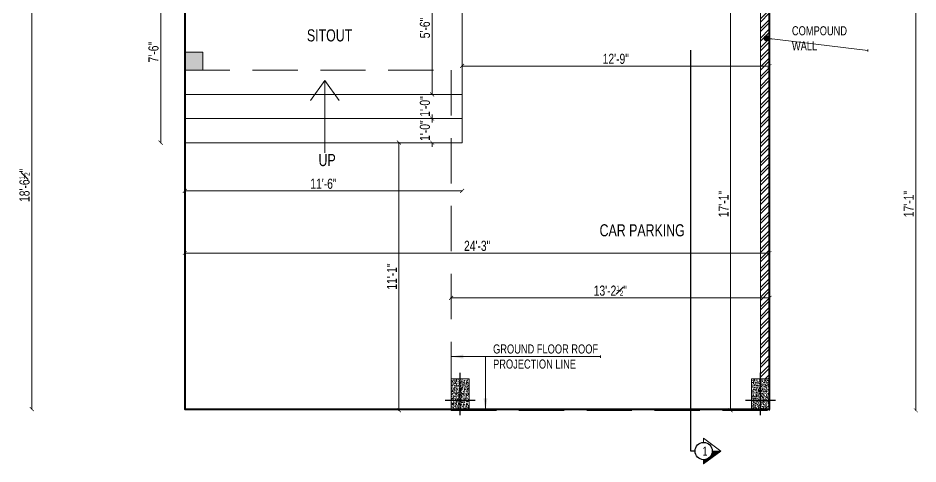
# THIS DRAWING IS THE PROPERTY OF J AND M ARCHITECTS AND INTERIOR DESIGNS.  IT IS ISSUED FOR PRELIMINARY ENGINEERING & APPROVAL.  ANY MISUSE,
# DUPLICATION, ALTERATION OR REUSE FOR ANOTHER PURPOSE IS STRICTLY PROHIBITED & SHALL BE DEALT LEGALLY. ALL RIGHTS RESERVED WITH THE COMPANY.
# Model space of a CAD drawing. Header units: inches. Extents: x 3365147 to 3374664, y 1380917 to 1384908.
# Drawn here: x 3365147.1 to 3365595, y 1382793.5 to 1383015.3 of the extents above; entities that cross this region are included whole.
import ezdxf
from ezdxf.enums import TextEntityAlignment as Align

# ---------------------------------------------------------------- set-up
doc = ezdxf.new("R2010")
doc.units = ezdxf.units.IN
doc.header["$LTSCALE"] = 18
doc.header["$MEASUREMENT"] = 0
doc.header["$PDSIZE"] = -1
for name, pattern in [('CONTINOUS', [0]), ('DASHDOT', [1, 0.5, -0.25, 0, -0.25]), ('HIDDEN2', [0.1875, 0.125, -0.0625])]:
    doc.linetypes.add(name, pattern=pattern)
for name, color, linetype, lineweight in [('BOUNDARY-00_BC', 6, 'Continuous', 40), ('BOUNDARY-DIM_BC', 2, 'Continuous', 9), ('COLUMN-00 _BC', 1, 'Continuous', 20), ('COLUMN-00 CENTER LINE_BC', 5, 'Continuous', 30), ('COLUMN-00 HATCH_BC', 4, 'Continuous', 9), ('DETAIL-SECTION ARROW HATCH_BC', 252, 'CONTINOUS', 5), ('DETAIL-SECTION ARROW_BC', 1, 'CONTINOUS', 18), ('DETAIL-SECTION-00_BC', 2, 'DASHDOT', 25), ('DIM-03_BC', 1, 'Continuous', 9), ('DIM-04_BC', 3, 'Continuous', 9), ('SET BACK-DIM_BC', 2, 'Continuous', 9), ('STAIR-WAY TEXT_BC', 2, 'Continuous', 20), ('STEPS-ARROW TO WAY_BC', 4, 'Continuous', 13), ('STEPS-ENTRY EXIT_BC', 5, 'Continuous', 20), ('TEXT-00_ROOM_BC', 232, 'Continuous', 25), ('TEXT-02 _BC', 3, 'CONTINOUS', 18), ('TEXT-02_ARROW_BC', 4, 'Continuous', 13), ('WALL-04_BC', 4, 'Continuous', 15)]:
    doc.layers.add(name, color=color, linetype=linetype, lineweight=lineweight)
doc.styles.add('DIM_BC', font='swisscl.ttf')
doc.styles.add('WD Room text', font='swisscl.ttf')
doc.dimstyles.new('DIM_BC', dxfattribs={"dimtxt": 4, "dimasz": 2, "dimexe": 4.5, "dimexo": 0, "dimgap": 1, "dimtad": 1, "dimdec": 4, "dimzin": 3, "dimdsep": 46, "dimlunit": 4, "dimtxsty": 'DIM_BC', "dimblk": 'ARCHTICK', "dimcen": 0.0625, "dimdle": 0.25, "dimse1": 1, "dimse2": 1, "dimclrd": 7, "dimclre": 4, "dimclrt": 256, "dimadec": 0, "dimazin": 0, "dimtfac": 0.5, "dimtdec": 4, "dimtix": 1, "dimtofl": 0, "dimtmove": 2, "dimatfit": 2, "dimfxl": 0, "dimfrac": 1, "dimtolj": 1, "dimtzin": 1, "dimlwd": -1, "dimarcsym": 0})

# ---------------------------------------------------------------- blocks, each defined once
blk = doc.blocks.new('*U479')
at = {"layer": 'COLUMN-00 HATCH_BC'}
h = blk.add_hatch(dxfattribs=at)
h.set_pattern_fill('AR-CONC', color=256, scale=0.25)
h.set_pattern_definition([(49.99999999999999, (2.588408843262613e-06, 5.996753859275486), (1.793150456501884, -0.1568803374564878), [0.1875, -2.0625]), (355, (2.588408843262613e-06, 5.996753859275486), (-0.3468783340325, 1.88048033425003), [0.15, -1.65]), (100.45144446, (0.1494317909088432, 5.983680499275486), (1.44627211681778, 1.723599977421574), [0.15935048, -1.75285528]), (46.18420000000002, (2.588408843262613e-06, 6.496753859275486), (2.668103326678931, -0.4137982019826913), [0.2812499999999997, -3.093749999999997]), (96.63563548999993, (0.2223444509088432, 6.462270591775487), (2.336654864185571, 2.435296501936376), [0.239025855, -2.629284399999999]), (351.1841639899999, (2.588408843262613e-06, 6.496753859275486), (2.336654862636933, 2.435296500674975), [0.225, -2.4750000025]), (21, (0.2500025884088437, 6.371753859275486), (1.492267630296154, -1.006547226663347), [0.1875, -2.0625]), (326.0000000000001, (0.2500025884088437, 6.371753859275486), (0.6082883298039543, 1.812875112617133), [0.15, -1.65]), (71.45144474, (0.3743582234088434, 6.287874924275486), (2.100555941824928, 0.8063278820158846), [0.159350475, -1.75285528]), (37.50000000000001, (2.588408843262613e-06, 5.996753859275486), (0.03039963829322667, 0.8322346345782787), [0, -1.63, 0, -1.675, 0, -1.65625]), (7.499999999999999, (2.588408843262613e-06, 5.996753859275486), (0.6576738436053715, 0.9860292797059006), [0, -0.955, 0, -1.5925, 0, -0.63125]), (327.5, (-0.5574974115911566, 5.996753859275486), (1.334556090431023, -0.0563871793359495), [0, -0.625, 0, -1.95, 0, -2.5875]), (317.5, (-0.8074974115911566, 5.996753859275486), (1.457965423355966, 0.2502624558307941), [0, -0.8125, 0, -1.295, 0, -1.8375])])
h.paths.add_polyline_path([(-4.499999997316879, -4.50162307042774), (4.500000002683121, -4.501623070467758), (4.500002585725722, 10.49837692970323), (-4.499997414274278, 10.49837692974324)])
blk.add_lwpolyline([(-4.499999997316879, -4.50162307042774), (4.500000002683121, -4.501623070467758), (4.500002585725722, 10.49837692970323), (-4.499997414274278, 10.49837692974324)], close=True)
at = {"layer": 'COLUMN-00 CENTER LINE_BC'}
for p, q in [((-2.582668346176685e-06, -7.501623070409551), (3.742553359895269e-10, 13.49837692976143)), ((-7.499997414648533, -1.818989403545856e-11), (7.500002585351467, -5.820766091346741e-11))]:
    blk.add_line(p, q, dxfattribs=at)
blk = doc.blocks.new('ARCHTICK')
at = {"color": 0, "const_width": 0.15}
blk.add_lwpolyline([(-0.5, -0.5), (0.5, 0.5)], dxfattribs=at)
blk = doc.blocks.new('*D1925')
at = {"layer": 'Defpoints', "color": 0, "transparency": 16777216}
for p in [(3365230.118387729, 1383710.350196515), (3365230.118387764, 1383710.350196515), (3365230.101916641, 1382820.81405313)]:
    blk.add_point(p, dxfattribs=at)
at = {"layer": 'BOUNDARY-DIM_BC', "transparency": 16777216, "insert": (3365226.743387764, 1383265.582124821), "char_height": 5.25, "attachment_point": 5, "rotation": 90, "style": 'DIM_BC'}
blk.add_mtext('\\A1;74\'-1{\\H0.5x;\\S1#2;}"', dxfattribs=at)
blk = doc.blocks.new('_ArchTick')
at = {"color": 0, "linetype": 'ByBlock', "const_width": 0.15}
blk.add_lwpolyline([(-0.5, -0.5), (0.5, 0.5)], dxfattribs=at)
blk = doc.blocks.new('*D1911')
at = {"layer": 'Defpoints', "color": 0, "transparency": 16777216}
for p in [(3365440.851916642, 1383519.844473196), (3365362.666361373, 1383507.844473197), (3365362.666361373, 1382820.814053129)]:
    blk.add_point(p, dxfattribs=at)
at = {"layer": 'DIM-04_BC', "color": 7, "linetype": 'Continuous', "transparency": 16777216}
blk.add_line((3365441.101916642, 1383507.844473197), (3365362.416361373, 1383507.844473197), dxfattribs=at)
at = {"layer": 'DIM-04_BC', "color": 7, "transparency": 16777216, "xscale": 2, "yscale": 2, "zscale": 2, "rotation": 180}
blk.add_blockref('ARCHTICK', (3365362.666361373, 1383507.844473197), dxfattribs=at)
at = {"layer": 'DIM-04_BC', "color": 7, "transparency": 16777216, "xscale": 2, "yscale": 2, "zscale": 2}
blk.add_blockref('ARCHTICK', (3365440.851916642, 1383507.844473197), dxfattribs=at)
at = {"layer": 'DIM-04_BC', "transparency": 16777216, "insert": (3365401.759139007, 1383511.405089186), "char_height": 5, "attachment_point": 5, "style": 'DIM_BC'}
blk.add_mtext('\\A1;6\'-6"', dxfattribs=at)
blk = doc.blocks.new('*D2015')
at = {"layer": 'Defpoints', "color": 0, "transparency": 16777216}
for p in [(3365218.101916664, 1383043.305888609), (3365230.101916641, 1383043.305888609), (3365230.101916643, 1382953.286035504)]:
    blk.add_point(p, dxfattribs=at)
at = {"layer": 'DIM-04_BC', "color": 7, "linetype": 'Continuous', "transparency": 16777216}
blk.add_line((3365218.101916664, 1382953.036035504), (3365218.101916664, 1383043.555888609), dxfattribs=at)
at = {"layer": 'DIM-04_BC', "color": 7, "transparency": 16777216, "xscale": 2, "yscale": 2, "zscale": 2}
for p, rotation in [((3365218.101916664, 1383043.305888609), 90), ((3365218.101916664, 1382953.286035504), 270)]:
    blk.add_blockref('ARCHTICK', p, dxfattribs=dict(at, rotation=rotation))
at = {"layer": 'DIM-04_BC', "transparency": 16777216, "insert": (3365214.541300674, 1382998.295962056), "char_height": 5, "attachment_point": 5, "rotation": 90, "style": 'DIM_BC'}
blk.add_mtext('\\A1;7\'-6"', dxfattribs=at)
blk = doc.blocks.new('*D2016')
at = {"layer": 'Defpoints', "color": 0, "transparency": 16777216}
for p in [(3365230.101916641, 1382953.286035504), (3365368.101916641, 1382953.286035508), (3365368.101916641, 1382929.286035505)]:
    blk.add_point(p, dxfattribs=at)
at = {"layer": 'DIM-04_BC', "color": 7, "linetype": 'Continuous', "transparency": 16777216}
blk.add_line((3365229.851916641, 1382929.286035505), (3365368.351916641, 1382929.286035505), dxfattribs=at)
at = {"layer": 'DIM-04_BC', "color": 7, "transparency": 16777216, "xscale": 2, "yscale": 2, "zscale": 2, "rotation": 180}
blk.add_blockref('ARCHTICK', (3365230.101916641, 1382929.286035505), dxfattribs=at)
at = {"layer": 'DIM-04_BC', "color": 7, "transparency": 16777216, "xscale": 2, "yscale": 2, "zscale": 2}
blk.add_blockref('ARCHTICK', (3365368.101916641, 1382929.286035505), dxfattribs=at)
at = {"layer": 'DIM-04_BC', "transparency": 16777216, "insert": (3365299.101916641, 1382932.846651495), "char_height": 5, "attachment_point": 5, "style": 'DIM_BC'}
blk.add_mtext('\\A1;11\'-6"', dxfattribs=at)
blk = doc.blocks.new('*D2017')
at = {"layer": 'Defpoints', "color": 0, "transparency": 16777216}
for p in [(3365353.198801803, 1382965.286035509), (3365368.101916643, 1382965.286035509), (3365368.101916643, 1382953.286035509)]:
    blk.add_point(p, dxfattribs=at)
at = {"layer": 'DIM-04_BC', "color": 7, "linetype": 'Continuous', "transparency": 16777216}
for p, q in [((3365353.198801803, 1382965.286035509), (3365353.198801803, 1382967.286035509)), ((3365353.198801803, 1382953.286035509), (3365353.198801803, 1382951.286035509))]:
    blk.add_line(p, q, dxfattribs=at)
at = {"layer": 'DIM-04_BC', "color": 7, "transparency": 16777216, "xscale": 2, "yscale": 2, "zscale": 2}
for p, rotation in [((3365353.198801803, 1382965.286035509), 270), ((3365353.198801803, 1382953.286035509), 90)]:
    blk.add_blockref('ARCHTICK', p, dxfattribs=dict(at, rotation=rotation))
at = {"layer": 'DIM-04_BC', "transparency": 16777216, "insert": (3365349.638185814, 1382959.286035507), "char_height": 5, "attachment_point": 5, "rotation": 90, "style": 'DIM_BC'}
blk.add_mtext('\\A1;1\'-0"', dxfattribs=at)
blk = doc.blocks.new('*D2018')
at = {"layer": 'Defpoints', "color": 0, "transparency": 16777216}
for p in [(3365353.198801809, 1382977.286035508), (3365368.101916643, 1382977.286035508), (3365368.101916643, 1382965.286035509)]:
    blk.add_point(p, dxfattribs=at)
at = {"layer": 'DIM-04_BC', "color": 7, "linetype": 'Continuous', "transparency": 16777216}
for p, q in [((3365353.198801809, 1382977.286035508), (3365353.198801809, 1382979.286035508)), ((3365353.198801809, 1382965.286035509), (3365353.198801809, 1382963.286035509))]:
    blk.add_line(p, q, dxfattribs=at)
at = {"layer": 'DIM-04_BC', "color": 7, "transparency": 16777216, "xscale": 2, "yscale": 2, "zscale": 2}
for p, rotation in [((3365353.198801809, 1382977.286035508), 270), ((3365353.198801809, 1382965.286035509), 90)]:
    blk.add_blockref('ARCHTICK', p, dxfattribs=dict(at, rotation=rotation))
at = {"layer": 'DIM-04_BC', "transparency": 16777216, "insert": (3365349.638185819, 1382971.286035507), "char_height": 5, "attachment_point": 5, "rotation": 90, "style": 'DIM_BC'}
blk.add_mtext('\\A1;1\'-0"', dxfattribs=at)
blk = doc.blocks.new('*D2011')
at = {"layer": 'Defpoints', "color": 0, "transparency": 16777216}
for p in [(3365353.198799239, 1383043.302642472), (3365368.101914065, 1383043.302642472), (3365368.101916643, 1382977.286035508)]:
    blk.add_point(p, dxfattribs=at)
at = {"layer": 'DIM-04_BC', "color": 7, "linetype": 'Continuous', "transparency": 16777216}
blk.add_line((3365353.198799239, 1382977.036035508), (3365353.198799239, 1383043.552642472), dxfattribs=at)
at = {"layer": 'DIM-04_BC', "color": 7, "transparency": 16777216, "xscale": 2, "yscale": 2, "zscale": 2}
for p, rotation in [((3365353.198799239, 1383043.302642472), 90), ((3365353.198799239, 1382977.286035508), 270)]:
    blk.add_blockref('ARCHTICK', p, dxfattribs=dict(at, rotation=rotation))
at = {"layer": 'DIM-04_BC', "transparency": 16777216, "insert": (3365349.638183249, 1383010.294338989), "char_height": 5, "attachment_point": 5, "rotation": 90, "style": 'DIM_BC'}
blk.add_mtext('\\A1;5\'-6"', dxfattribs=at)
blk = doc.blocks.new('*D1919')
at = {"layer": 'Defpoints', "color": 0, "transparency": 16777216}
for p in [(3365501.74046988, 1383025.305888607), (3365521.101919242, 1383025.305888607), (3365521.10191656, 1382820.192274051)]:
    blk.add_point(p, dxfattribs=at)
at = {"layer": 'DIM-03_BC', "color": 7, "linetype": 'Continuous', "transparency": 16777216}
blk.add_line((3365501.74046988, 1382819.942274051), (3365501.74046988, 1383025.555888607), dxfattribs=at)
at = {"layer": 'DIM-03_BC', "color": 7, "transparency": 16777216, "xscale": 2, "yscale": 2, "zscale": 2}
for p, rotation in [((3365501.74046988, 1383025.305888607), 90), ((3365501.74046988, 1382820.192274051), 270)]:
    blk.add_blockref('ARCHTICK', p, dxfattribs=dict(at, rotation=rotation))
at = {"layer": 'DIM-03_BC', "transparency": 16777216, "insert": (3365498.240469879, 1382922.749081328), "char_height": 5, "attachment_point": 5, "rotation": 90, "style": 'DIM_BC'}
blk.add_mtext('\\A1;17\'-1"', dxfattribs=at)
blk = doc.blocks.new('*D1920')
at = {"layer": 'Defpoints', "color": 0, "transparency": 16777216}
for p in [(3365521.10191713, 1382876.124977255), (3365362.666365783, 1382863.938571681), (3365521.10191713, 1382863.938569766)]:
    blk.add_point(p, dxfattribs=at)
at = {"layer": 'DIM-03_BC', "color": 7, "linetype": 'Continuous', "transparency": 16777216}
blk.add_line((3365362.416365783, 1382876.124977255), (3365521.35191713, 1382876.124977255), dxfattribs=at)
at = {"layer": 'DIM-03_BC', "color": 7, "transparency": 16777216, "xscale": 2, "yscale": 2, "zscale": 2, "rotation": 180}
blk.add_blockref('ARCHTICK', (3365362.666365783, 1382876.124977255), dxfattribs=at)
at = {"layer": 'DIM-03_BC', "color": 7, "transparency": 16777216, "xscale": 2, "yscale": 2, "zscale": 2}
blk.add_blockref('ARCHTICK', (3365521.10191713, 1382876.124977255), dxfattribs=at)
at = {"layer": 'DIM-03_BC', "transparency": 16777216, "insert": (3365441.884141456, 1382879.685593244), "char_height": 5, "attachment_point": 5, "style": 'DIM_BC'}
blk.add_mtext('\\A1;13\'-2{\\H0.5x;\\S1#2;}"', dxfattribs=at)
blk = doc.blocks.new('*D1921')
at = {"layer": 'Defpoints', "color": 0, "transparency": 16777216}
for p in [(3365336.678055893, 1382953.286035508), (3365362.666365786, 1382953.286035508), (3365362.666365785, 1382820.192299268)]:
    blk.add_point(p, dxfattribs=at)
at = {"layer": 'DIM-03_BC', "color": 7, "linetype": 'Continuous', "transparency": 16777216}
blk.add_line((3365336.678055893, 1382819.942299268), (3365336.678055893, 1382953.536035508), dxfattribs=at)
at = {"layer": 'DIM-03_BC', "color": 7, "transparency": 16777216, "xscale": 2, "yscale": 2, "zscale": 2}
for p, rotation in [((3365336.678055893, 1382953.286035508), 90), ((3365336.678055893, 1382820.192299268), 270)]:
    blk.add_blockref('ARCHTICK', p, dxfattribs=dict(at, rotation=rotation))
at = {"layer": 'DIM-03_BC', "transparency": 16777216, "insert": (3365333.178055892, 1382886.739167387), "char_height": 5, "attachment_point": 5, "rotation": 90, "style": 'DIM_BC'}
blk.add_mtext('\\A1;11\'-1"', dxfattribs=at)
blk = doc.blocks.new('*D2034')
at = {"layer": 'Defpoints', "color": 0, "transparency": 16777216}
for p in [(3365521.10191924, 1383025.305888606), (3365368.101916641, 1383007.304648044), (3365368.101916641, 1382991.411727719)]:
    blk.add_point(p, dxfattribs=at)
at = {"layer": 'DIM-04_BC', "color": 7, "linetype": 'Continuous', "transparency": 16777216}
blk.add_line((3365521.35191924, 1382991.411727719), (3365367.851916641, 1382991.411727719), dxfattribs=at)
at = {"layer": 'DIM-04_BC', "color": 7, "transparency": 16777216, "xscale": 2, "yscale": 2, "zscale": 2, "rotation": 180}
blk.add_blockref('ARCHTICK', (3365368.101916641, 1382991.411727719), dxfattribs=at)
at = {"layer": 'DIM-04_BC', "color": 7, "transparency": 16777216, "xscale": 2, "yscale": 2, "zscale": 2}
blk.add_blockref('ARCHTICK', (3365521.10191924, 1382991.411727719), dxfattribs=at)
at = {"layer": 'DIM-04_BC', "transparency": 16777216, "insert": (3365444.601917941, 1382994.969067168), "char_height": 5, "attachment_point": 5, "style": 'DIM_BC'}
blk.add_mtext('\\A1;12\'-9"', dxfattribs=at)
blk = doc.blocks.new('*D1918')
at = {"layer": 'Defpoints', "color": 0, "ltscale": 0.5, "transparency": 16777216}
for p in [(3365521.101919242, 1383025.305888607), (3365488.363814197, 1382820.192279688), (3365593.901766824, 1382820.192279688)]:
    blk.add_point(p, dxfattribs=at)
at = {"layer": 'SET BACK-DIM_BC', "color": 7, "ltscale": 0.5, "transparency": 16777216}
blk.add_line((3365593.901766824, 1383025.555888607), (3365593.901766824, 1382819.942279688), dxfattribs=at)
at = {"layer": 'SET BACK-DIM_BC', "color": 7, "ltscale": 0.5, "transparency": 16777216, "xscale": 2, "yscale": 2, "zscale": 2}
for p, rotation in [((3365593.901766824, 1383025.305888607), 90), ((3365593.901766824, 1382820.192279688), 270)]:
    blk.add_blockref('ARCHTICK', p, dxfattribs=dict(at, rotation=rotation))
at = {"layer": 'SET BACK-DIM_BC', "ltscale": 0.5, "transparency": 16777216, "insert": (3365590.401766823, 1382922.749084146), "char_height": 5, "attachment_point": 5, "rotation": 90, "style": 'DIM_BC'}
blk.add_mtext('\\A1;17\'-1"', dxfattribs=at)
blk = doc.blocks.new('*D2030')
at = {"layer": 'Defpoints', "color": 0, "ltscale": 0.5, "transparency": 16777216}
for p in [(3365230.101919236, 1383042.844473196), (3365521.101916638, 1383025.305888608), (3365230.101919236, 1382898.3976562)]:
    blk.add_point(p, dxfattribs=at)
at = {"layer": 'SET BACK-DIM_BC', "color": 7, "ltscale": 0.5, "transparency": 16777216}
blk.add_line((3365521.351916638, 1382898.3976562), (3365229.851919236, 1382898.3976562), dxfattribs=at)
at = {"layer": 'SET BACK-DIM_BC', "color": 7, "ltscale": 0.5, "transparency": 16777216, "xscale": 2, "yscale": 2, "zscale": 2, "rotation": 180}
blk.add_blockref('ARCHTICK', (3365230.101919236, 1382898.3976562), dxfattribs=at)
at = {"layer": 'SET BACK-DIM_BC', "color": 7, "ltscale": 0.5, "transparency": 16777216, "xscale": 2, "yscale": 2, "zscale": 2}
blk.add_blockref('ARCHTICK', (3365521.101916638, 1382898.3976562), dxfattribs=at)
at = {"layer": 'SET BACK-DIM_BC', "ltscale": 0.5, "transparency": 16777216, "insert": (3365375.601917937, 1382901.958272189), "char_height": 5, "attachment_point": 5, "style": 'DIM_BC'}
blk.add_mtext('\\A1;24\'-3"', dxfattribs=at)
blk = doc.blocks.new('*D2031')
at = {"layer": 'Defpoints', "color": 0, "ltscale": 0.5, "transparency": 16777216}
for p in [(3365245.101916646, 1383043.302642471), (3365153.941541262, 1382820.81405313), (3365245.101916646, 1382820.81405313)]:
    blk.add_point(p, dxfattribs=at)
at = {"layer": 'SET BACK-DIM_BC', "color": 7, "ltscale": 0.5, "transparency": 16777216}
blk.add_line((3365153.941541262, 1383043.552642471), (3365153.941541262, 1382820.56405313), dxfattribs=at)
at = {"layer": 'SET BACK-DIM_BC', "color": 7, "ltscale": 0.5, "transparency": 16777216, "xscale": 2, "yscale": 2, "zscale": 2}
for p, rotation in [((3365153.941541262, 1383043.302642471), 90), ((3365153.941541262, 1382820.81405313), 270)]:
    blk.add_blockref('ARCHTICK', p, dxfattribs=dict(at, rotation=rotation))
at = {"layer": 'SET BACK-DIM_BC', "ltscale": 0.5, "transparency": 16777216, "insert": (3365150.380925272, 1382932.058347799), "char_height": 5, "attachment_point": 5, "rotation": 90, "style": 'DIM_BC'}
blk.add_mtext('\\A1;18\'-6{\\H0.5x;\\S1#2;}"', dxfattribs=at)
blk = doc.blocks.new('*U1335')
at = {"layer": 'DETAIL-SECTION ARROW HATCH_BC', "linetype": 'Continuous', "transparency": 33554687}
h = blk.add_hatch(dxfattribs=at)
h.set_pattern_fill('ANSI31', color=256, scale=0.06451599999999999, style=0)
h.set_pattern_definition([(45, (17.7127543672882, -8.431632918223361), (-0.0057024626368789, 0.0057024626368789), [])])
h.paths.add_polyline_path([(-0.2903219999990937, -0.2870960000056698), (-0.1935479999999073, -0.2870960000056698, 0.4142135623730951), (0, -0.4806440000321801), (0, -0.6741920000113396)])
at = {"linetype": 'Continuous', "transparency": 33554687}
blk.add_line((0, -0.0935479999791597), (0, 0), dxfattribs=at)
at = {"transparency": 33554687}
blk.add_line((0, 0), (44.39532952226315, 0), dxfattribs=at)
at = {"linetype": 'CONTINOUS', "transparency": 33554687}
blk.add_circle((0, -0.2870960000056698), 0.193548, dxfattribs=at)
at = {"layer": 'DETAIL-SECTION ARROW_BC', "transparency": 33554687}
blk.add_line((0, -0.4806440000321801), (0, -0.6741920000113396), dxfattribs=at)
blk.add_lwpolyline([(0.1935479999991685, -0.2870960000056698), (0.2903219999990938, -0.2870960000056698), (0, -0.6741920000113396), (-0.2903219999990937, -0.2870960000056698), (-0.1935479999999073, -0.2870960000056698)], dxfattribs=at)
at = {"linetype": 'CONTINOUS', "transparency": 33554687, "style": 'DIM_BC'}
for tag, rotation, p in [('1', 269.9999999999997, (-1.804112415015879e-16, -0.317633352561371)), ('2', 269.9999999999988, (44.39532952226315, -0.2869649384067169))]:
    blk.add_attdef(tag, text='', height=0.2, rotation=rotation, dxfattribs=at).set_placement(p, align=Align.MIDDLE_CENTER)

msp = doc.modelspace()

# ---------------------------------------------------------------- hatches: boundary and pattern name
at = {"layer": 'COLUMN-00 _BC', "transparency": 33554687}
h = msp.add_hatch(color=256, dxfattribs=at)
h.dxf.hatch_style = 1
h.paths.add_polyline_path([(3365230.101919223, 1382998.286035506), (3365230.101919223, 1382989.286035506), (3365239.101919224, 1382989.286035506), (3365239.101919224, 1382998.286035506)])
at = {"layer": 'WALL-04_BC'}
h = msp.add_hatch(dxfattribs=at)
h.set_pattern_fill('ANSI32', color=256, scale=9)
h.set_pattern_definition([(45, (-5330.466356968507, 29), (-2.386485386504598, 2.386485386504598), []), (45, (-5328.875366713507, 29), (-2.386485386504598, 2.386485386504598), [])])
h.paths.add_polyline_path([(3365521.101916638, 1383025.305888608), (3365516.601916641, 1383025.305888608), (3365516.601916641, 1382835.814053129), (3365521.101916638, 1382835.814053129)])

# ---------------------------------------------------------------- linework, layer by layer
at = {"layer": 'BOUNDARY-00_BC', "transparency": 33554687}
msp.add_lwpolyline([(3365521.101916638, 1383710.371897448), (3365230.101916639, 1383710.371897448), (3365230.101916639, 1382820.814053129), (3365521.101916638, 1382820.814053129)], close=True, dxfattribs=at)
at = {"layer": 'COLUMN-00 _BC', "transparency": 33554687}
msp.add_lwpolyline([(3365230.101919223, 1382998.286035506), (3365239.101919224, 1382998.286035506), (3365239.101919224, 1382989.286035506), (3365230.101919223, 1382989.286035506)], close=True, dxfattribs=at)
at = {"layer": 'STEPS-ENTRY EXIT_BC', "transparency": 33554687}
for p, q in [((3365230.101916641, 1382953.286035504), (3365230.101916639, 1383043.305888609)), ((3365368.101916641, 1382953.286035508), (3365368.101916641, 1383025.305888608)), ((3365368.101916641, 1382977.286035507), (3365230.101916641, 1382977.286035503)), ((3365368.101916641, 1382965.286035508), (3365230.101916639, 1382965.286035504)), ((3365230.101916641, 1382953.286035504), (3365368.101916641, 1382953.286035508))]:
    msp.add_line(p, q, dxfattribs=at)
at = {"layer": 'TEXT-02_ARROW_BC'}
for p, q in [((3365570.106784002, 1382998.684968468), (3365570.106784002, 1382999.684968468)), ((3365436.944086382, 1382846.325009329), (3365436.944086382, 1382847.525009329))]:
    msp.add_line(p, q, dxfattribs=at)
at = {"layer": 'WALL-04_BC', "linetype": 'HIDDEN2', "ltscale": 10}
for p, q in [((3365230.101919236, 1383042.844473196), (3365230.101919239, 1382989.305888606)), ((3365230.101919239, 1382989.305888606), (3365362.666365784, 1382989.305888606)), ((3365362.666365784, 1382989.305888606), (3365362.666365783, 1382820.192299267)), ((3365362.666365783, 1382820.192299267), (3365521.101916558, 1382820.19227405))]:
    msp.add_line(p, q, dxfattribs=at)
at = {"layer": 'WALL-04_BC'}
for p, q in [((3365516.601916638, 1383025.305888608), (3365516.601916638, 1382835.814053129)), ((3365521.101916558, 1382820.19227405), (3365521.10191924, 1383025.305888606))]:
    msp.add_line(p, q, dxfattribs=at)

# ---------------------------------------------------------------- block references
at = {"layer": 'COLUMN-00 _BC', "transparency": 33554687}
for p in [(3365367.166360595, 1382825.3156762), (3365516.601914055, 1382825.3156762)]:
    msp.add_blockref('*U479', p, dxfattribs=at)
at = {"layer": 'DETAIL-SECTION-00_BC', "transparency": 33554687}
ref = msp.add_blockref('*U1335', (3365481.978036779, 1382799.943950406), dxfattribs=dict(at, xscale=22.14566929133859, yscale=22.14566929133859, zscale=22.14566929133859, rotation=90))
ref.add_attrib('1', '1', dxfattribs={"layer": '0', "linetype": 'CONTINOUS', "height": 4.429133858267718, "style": 'DIM_BC'}).set_placement((3365489.01223996, 1382799.943950406), align=Align.MIDDLE_CENTER)

# ---------------------------------------------------------------- texts
at = {"layer": 'STAIR-WAY TEXT_BC', "insert": (3365300.42807075, 1382939.619918246), "char_height": 6, "attachment_point": 4, "rotation": 2.8285304875048525e-08, "style": 'WD Room text'}
msp.add_mtext('\\pi-3.75295;UP \\P\\pi-0.94168; ', dxfattribs=at)
at = {"layer": 'TEXT-00_ROOM_BC', "char_height": 6, "attachment_point": 4, "style": 'WD Room text'}
for s, insert in [('\\pi-10.51573;SITOUT \\P\\pi-0.94168; ', (3365301.40356316, 1383001.604908033)), ('\\pi-20.04849;CAR PARKING ', (3365456.601375697, 1382909.67237501))]:
    msp.add_mtext(s, dxfattribs=dict(at, insert=insert))
at = {"layer": 'TEXT-02 _BC', "char_height": 4.5, "attachment_point": 4, "style": 'DIM_BC'}
for s, insert in [('COMPOUND \\PWALL', (3365532.26656513, 1383005.184968468)), ('\\A1;GROUND FLOOR ROOF \\PPROJECTION LINE', (3365383.539007254, 1382846.925009329))]:
    msp.add_mtext(s, dxfattribs=dict(at, insert=insert))

# ---------------------------------------------------------------- dimensions: what is measured, and where the dimension line sits
at = {"layer": 'BOUNDARY-DIM_BC'}
dim = msp.add_linear_dim(base=(3365230.118387764, 1383710.350196515), p1=(3365230.101916639, 1382820.814053129), p2=(3365230.118387727, 1383710.350196515), angle=90, dimstyle='DIM_BC', override={"dimscale": 0.75, "dimtxt": 7, "dimasz": 3, "dimtad": 3, "dimdec": 1, "dimpost": '\\X', "dimsd1": 1, "dimsd2": 1, "dimclrd": 254}, dxfattribs=at)
dim.commit()
dim.dimension.update_dxf_attribs({"geometry": '*D1925', "text_midpoint": (3365226.743387764, 1383265.582124821)})
at = {"layer": 'DIM-03_BC', "transparency": 33554687}
for base, p1, p2, picture, middle in [((3365501.74046988, 1383025.305888607), (3365521.101916558, 1382820.19227405), (3365521.10191924, 1383025.305888606), '*D1919', (3365498.240469879, 1382922.749081328)), ((3365336.678055893, 1382953.286035508), (3365362.666365783, 1382820.192299267), (3365362.666365784, 1382953.286035508), '*D1921', (3365333.178055892, 1382886.739167387))]:
    dim = msp.add_linear_dim(base=base, p1=p1, p2=p2, angle=90, dimstyle='DIM_BC', override={"dimtxt": 5, "dimdec": 1, "dimpost": '\\X', "dimfxl": 0.1, "dimfxlon": 1, "dimarcsym": 1}, dxfattribs=at)
    dim.commit()
    dim.dimension.update_dxf_attribs({"geometry": picture, "text_midpoint": middle})
dim = msp.add_linear_dim(base=(3365521.10191713, 1382876.124977255), p1=(3365362.666365783, 1382863.938571681), p2=(3365521.10191713, 1382863.938569766), dimstyle='DIM_BC', override={"dimtxt": 5, "dimdec": 1, "dimpost": '\\X', "dimfxl": 0.1, "dimfxlon": 1, "dimarcsym": 1}, dxfattribs=at)
dim.commit()
dim.dimension.update_dxf_attribs({"geometry": '*D1920', "text_midpoint": (3365441.884141456, 1382879.685593244)})
at = {"layer": 'DIM-04_BC'}
for base, p1, p2, picture, middle in [((3365362.666361373, 1383507.844473197), (3365440.851916642, 1383519.844473196), (3365362.666361373, 1382820.814053129), '*D1911', (3365401.759139007, 1383511.405089186)), ((3365368.101916641, 1382991.411727719), (3365521.10191924, 1383025.305888606), (3365368.101916641, 1383007.304648044), '*D2034', (3365444.601917941, 1382994.969067168)), ((3365368.101916641, 1382929.286035505), (3365230.101916641, 1382953.286035504), (3365368.101916641, 1382953.286035508), '*D2016', (3365299.101916641, 1382932.846651495))]:
    dim = msp.add_linear_dim(base=base, p1=p1, p2=p2, dimstyle='DIM_BC', override={"dimtxt": 5, "dimdec": 1, "dimpost": '\\X', "dimfxl": 0.1, "dimfxlon": 1, "dimarcsym": 1}, dxfattribs=at)
    dim.commit()
    dim.dimension.update_dxf_attribs({"geometry": picture, "text_midpoint": middle})
for base, p1, p2, picture, middle in [((3365218.101916664, 1383043.305888609), (3365230.101916641, 1382953.286035504), (3365230.101916639, 1383043.305888609), '*D2015', (3365214.541300674, 1382998.295962056)), ((3365353.198799239, 1383043.302642472), (3365368.101916641, 1382977.286035507), (3365368.101914064, 1383043.302642472), '*D2011', (3365349.638183249, 1383010.294338989)), ((3365353.198801809, 1382977.286035508), (3365368.101916641, 1382965.286035508), (3365368.101916641, 1382977.286035507), '*D2018', (3365349.638185819, 1382971.286035507)), ((3365353.198801803, 1382965.286035509), (3365368.101916641, 1382953.286035508), (3365368.101916641, 1382965.286035508), '*D2017', (3365349.638185814, 1382959.286035507))]:
    dim = msp.add_linear_dim(base=base, p1=p1, p2=p2, angle=90, dimstyle='DIM_BC', override={"dimtxt": 5, "dimdec": 1, "dimpost": '\\X', "dimfxl": 0.1, "dimfxlon": 1, "dimarcsym": 1}, dxfattribs=at)
    dim.commit()
    dim.dimension.update_dxf_attribs({"geometry": picture, "text_midpoint": middle})
at = {"layer": 'SET BACK-DIM_BC', "ltscale": 0.5}
for base, p1, p2, picture, middle in [((3365153.941541262, 1382820.81405313), (3365245.101916644, 1383043.302642471), (3365245.101916644, 1382820.814053129), '*D2031', (3365150.380925272, 1382932.058347799)), ((3365593.901766824, 1382820.192279688), (3365521.10191924, 1383025.305888606), (3365488.363814195, 1382820.192279688), '*D1918', (3365590.401766823, 1382922.749084146))]:
    dim = msp.add_linear_dim(base=base, p1=p1, p2=p2, angle=90, dimstyle='DIM_BC', override={"dimtxt": 5, "dimdec": 1, "dimpost": '\\X'}, dxfattribs=at)
    dim.commit()
    dim.dimension.update_dxf_attribs({"geometry": picture, "text_midpoint": middle})
dim = msp.add_linear_dim(base=(3365230.101919236, 1382898.3976562), p1=(3365521.101916638, 1383025.305888608), p2=(3365230.101919236, 1383042.844473196), dimstyle='DIM_BC', override={"dimtxt": 5, "dimdec": 1, "dimpost": '\\X'}, dxfattribs=at)
dim.commit()
dim.dimension.update_dxf_attribs({"geometry": '*D2030', "text_midpoint": (3365375.601917937, 1382901.958272189)})

# ---------------------------------------------------------------- leaders
at = {"layer": 'STEPS-ARROW TO WAY_BC', "transparency": 33554687}
msp.add_leader([(3365299.797770855, 1382984.243954661), (3365299.797770855, 1382948.243954661)], dimstyle='DIM_BC', override={"dimasz": 10, "dimclrd": 256, "dimldrblk": 'Open90'}, dxfattribs=at)
at = {"layer": 'TEXT-02_ARROW_BC'}
for points, override in [([(3365519.63322882, 1383005.184968468), (3365570.106784002, 1382999.184968468)], {"dimasz": 3, "dimtad": 0, "dimclrd": 256, "dimldrblk": 'Dot', "dimfxl": 0.1, "dimfxlon": 1, "dimarcsym": 1}), ([(3365362.666365783, 1382846.925009329), (3365436.944086382, 1382846.925009329)], {"dimasz": 6, "dimgap": 1, "dimtad": 0, "dimclrd": 256, "dimfxl": 0.1, "dimfxlon": 1, "dimarcsym": 1}), ([(3365379.740587798, 1382820.192296327), (3365379.740587798, 1382846.925009329)], {"dimasz": 6, "dimgap": 1, "dimtad": 0, "dimclrd": 256, "dimfxl": 0.1, "dimfxlon": 1, "dimarcsym": 1})]:
    msp.add_leader(points, dimstyle='DIM_BC', override=override, dxfattribs=at)

doc.saveas('drawing.dxf')
